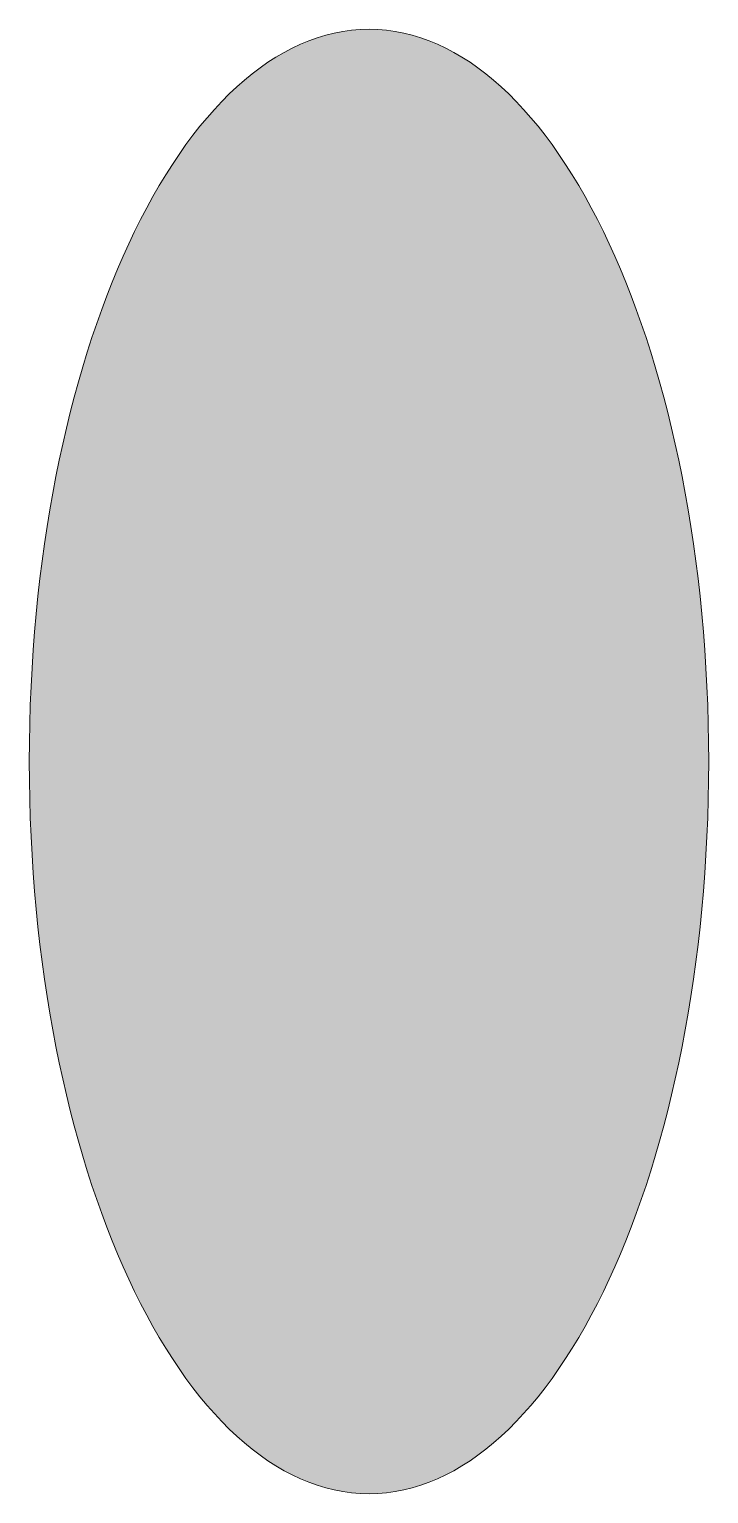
# Model space of a CAD drawing. Header units: inches. Extents: x 90.7 to 127.6, y 99.9 to 179.5.
import ezdxf

# ---------------------------------------------------------------- set-up
doc = ezdxf.new("R2010")
doc.units = ezdxf.units.IN
doc.header["$MEASUREMENT"] = 0
doc.layers.add('Layer 1', color=7, linetype='Continuous')

msp = doc.modelspace()

# ---------------------------------------------------------------- hatches: boundary and pattern name
at = {"layer": 'Layer 1', "true_color": 0xff0000}
h = msp.add_hatch(color=1, dxfattribs=at)
h.dxf.hatch_style = 2
edge = h.paths.add_edge_path()
edge.add_spline(control_points=[(127.588, 139.701), (127.588, 117.719), (119.32, 99.898), (109.122, 99.898), (98.923, 99.898), (90.656, 117.719), (90.656, 139.701), (90.656, 161.684), (98.923, 179.504), (109.122, 179.504), (119.32, 179.504), (127.588, 161.684), (127.588, 139.701)], knot_values=[0, 0, 0, 0, 1, 1, 1, 2, 2, 2, 3, 3, 3, 4, 4, 4, 4], degree=3, periodic=1)

# ---------------------------------------------------------------- linework, layer by layer
at = {"layer": 'Layer 1', "lineweight": 0}
msp.add_open_spline([(127.588, 139.701), (127.588, 117.719), (119.32, 99.898), (109.122, 99.898), (98.923, 99.898), (90.656, 117.719), (90.656, 139.701), (90.656, 161.684), (98.923, 179.504), (109.122, 179.504), (119.32, 179.504), (127.588, 161.684), (127.588, 139.701)], degree=3, knots=[0, 0, 0, 0, 1, 1, 1, 2, 2, 2, 3, 3, 3, 4, 4, 4, 4], dxfattribs=at)

doc.saveas('drawing.dxf')
